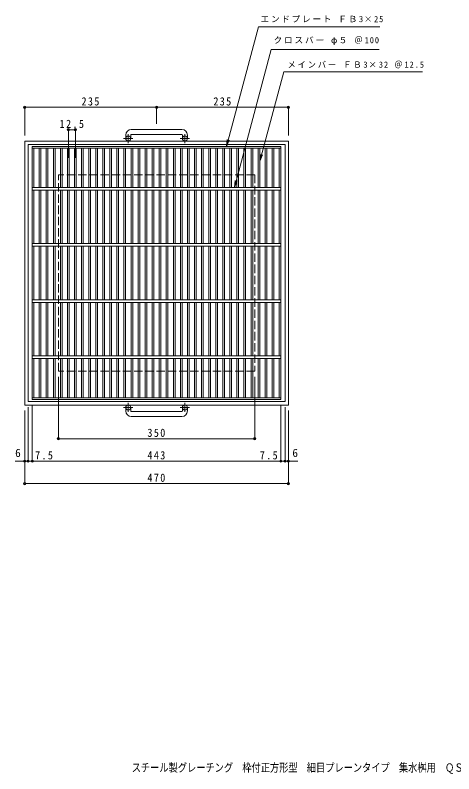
# Model space of a CAD drawing. Units: millimetres at full size, sheet at 1:5. Extents: x -678 to 885, y -685 to 666.
# Drawn here: x -678 to 103, y -685 to 666 of the extents above; entities that cross this region are included whole.
import ezdxf
from ezdxf.enums import TextEntityAlignment as Align

# ---------------------------------------------------------------- set-up
doc = ezdxf.new("R2010")
doc.units = ezdxf.units.MM
doc.header["$LTSCALE"] = 5
doc.header["$PDMODE"] = 32
doc.header["$PDSIZE"] = 4
doc.linetypes.add('CHAIN1', pattern=[8, 5, -1, 1, -1])
doc.linetypes.add('DASHED3', pattern=[4, 3, -1])
for name, color, linetype, lineweight in [('E-1', 2, 'Continuous', 9), ('E-2', 3, 'Continuous', 9), ('E-4', 7, 'Continuous', 9), ('E-5', 7, 'Continuous', 9)]:
    doc.layers.add(name, color=color, linetype=linetype, lineweight=lineweight)
doc.layers.add('F-5_F-5ﾚｲﾔ', color=2, linetype='Continuous')
doc.styles.add('ＭＳ ゴシック', font='')
doc.styles.get('ＭＳ ゴシック').set_extended_font_data('MS Gothic')

msp = doc.modelspace()

# ---------------------------------------------------------------- linework, layer by layer
at = {"layer": 'E-1'}
for p, q in [((-381.285, 462.296), (-471.285, 462.296)), ((-481.285, 452.296), (-481.285, 446.197)), ((-472.285, 452.296), (-472.285, 446.197)), ((-471.285, 453.296), (-381.285, 453.296)), ((-380.285, 452.296), (-380.285, 446.197)), ((-371.285, 452.296), (-371.285, 446.197)), ((-191.285, 441.696), (-661.285, 441.696)), ((-661.285, -28.303), (-661.285, 441.696)), ((-197.285, 435.696), (-655.284, 435.696)), ((-655.284, -22.303), (-655.284, 435.696)), ((-197.285, 435.696), (-197.285, -22.303)), ((-191.285, 441.696), (-191.285, -28.303)), ((-197.285, -22.303), (-655.284, -22.303)), ((-191.285, -28.303), (-661.285, -28.303)), ((-481.285, -38.904), (-481.285, -32.804)), ((-472.285, -38.904), (-472.285, -32.804)), ((-471.285, -39.904), (-381.285, -39.904)), ((-380.285, -38.904), (-380.285, -32.804)), ((-371.285, -38.904), (-371.285, -32.804)), ((-381.285, -48.904), (-471.285, -48.904))]:
    msp.add_line(p, q, dxfattribs=at)
at = {"layer": 'E-1', "linetype": 'CHAIN1'}
for p, q in [((-468.622, 446.197), (-485.029, 446.197)), ((-476.785, 438.089), (-476.785, 453.687)), ((-367.622, 446.197), (-384.029, 446.197)), ((-375.784, 438.089), (-375.784, 453.687)), ((-476.785, -24.697), (-476.785, -40.294)), ((-375.784, -24.697), (-375.784, -40.294)), ((-468.622, -32.804), (-485.029, -32.804)), ((-367.622, -32.804), (-384.029, -32.804))]:
    msp.add_line(p, q, dxfattribs=at)
at = {"layer": 'E-1', "linetype": 'DASHED3'}
for p, q in [((-251.285, 381.697), (-601.284, 381.697)), ((-601.284, 31.696), (-601.284, 381.697)), ((-251.285, 381.697), (-251.285, 31.696)), ((-251.285, 31.696), (-601.284, 31.696))]:
    msp.add_line(p, q, dxfattribs=at)
at = {"layer": 'E-1'}
for centre in [(-476.785, 446.197), (-375.785, 446.197), (-476.785, -32.804), (-375.785, -32.804)]:
    msp.add_circle(centre, 4.5, dxfattribs=at)
for centre, radius, start, end in [((-471.285, 452.296), 10, 90, 180), ((-381.285, 452.296), 10, 0, 90), ((-471.285, 452.296), 1, 90, 180), ((-381.285, 452.296), 1, 0, 90), ((-471.285, -38.904), 10, 180, 270), ((-471.285, -38.904), 1, 180, 270), ((-381.285, -38.904), 10, 270, 0), ((-381.285, -38.904), 1, 270, 0)]:
    msp.add_arc(centre, radius, start, end, dxfattribs=at)
at = {"layer": 'E-2'}
for p, q in [((-647.785, -18.304), (-647.785, 431.697)), ((-647.785, 431.697), (-204.785, 431.697)), ((-647.785, 428.697), (-204.785, 428.697)), ((-644.784, 428.696), (-644.784, 359.197)), ((-635.346, 359.197), (-635.346, 428.696)), ((-632.346, 359.197), (-632.346, 428.696)), ((-622.767, 359.197), (-622.767, 428.696)), ((-619.767, 359.197), (-619.767, 428.696)), ((-610.187, 359.197), (-610.187, 428.696)), ((-607.187, 359.197), (-607.187, 428.696)), ((-597.608, 359.197), (-597.608, 428.696)), ((-594.608, 359.197), (-594.608, 428.696)), ((-585.028, 359.197), (-585.028, 428.696)), ((-582.028, 359.197), (-582.028, 428.696)), ((-572.449, 359.197), (-572.449, 428.696)), ((-569.449, 359.197), (-569.449, 428.696)), ((-559.869, 359.197), (-559.869, 428.696)), ((-556.869, 359.197), (-556.869, 428.696)), ((-547.29, 359.197), (-547.29, 428.696)), ((-544.29, 359.197), (-544.29, 428.696)), ((-534.71, 359.197), (-534.71, 428.696)), ((-531.71, 359.197), (-531.71, 428.696)), ((-522.131, 359.197), (-522.131, 428.696)), ((-519.131, 359.197), (-519.131, 428.696)), ((-509.551, 359.197), (-509.551, 428.696)), ((-506.551, 359.197), (-506.551, 428.696)), ((-496.972, 359.197), (-496.972, 428.696)), ((-493.972, 359.197), (-493.972, 428.696)), ((-484.392, 359.197), (-484.392, 428.696)), ((-481.392, 359.197), (-481.392, 428.696)), ((-471.813, 359.197), (-471.813, 428.696)), ((-468.813, 359.197), (-468.813, 428.696)), ((-459.233, 359.197), (-459.233, 428.696)), ((-456.233, 359.197), (-456.233, 428.696)), ((-446.654, 359.197), (-446.654, 428.696)), ((-443.654, 359.197), (-443.654, 428.696)), ((-434.074, 359.197), (-434.074, 428.696)), ((-431.074, 359.197), (-431.074, 428.696)), ((-421.495, 359.197), (-421.495, 428.696)), ((-418.495, 359.197), (-418.495, 428.696)), ((-408.915, 359.197), (-408.915, 428.696)), ((-405.915, 359.197), (-405.915, 428.696)), ((-396.336, 359.197), (-396.336, 428.696)), ((-393.336, 359.197), (-393.336, 428.696)), ((-383.756, 359.197), (-383.756, 428.696)), ((-380.756, 359.197), (-380.756, 428.696)), ((-371.177, 359.197), (-371.177, 428.696)), ((-368.177, 359.197), (-368.177, 428.696)), ((-358.597, 359.197), (-358.597, 428.696)), ((-355.597, 359.197), (-355.597, 428.696)), ((-346.018, 359.197), (-346.018, 428.696)), ((-343.018, 359.197), (-343.018, 428.696)), ((-333.438, 359.197), (-333.438, 428.696)), ((-330.438, 359.197), (-330.438, 428.696)), ((-320.859, 359.197), (-320.859, 428.696)), ((-317.859, 359.197), (-317.859, 428.696)), ((-308.279, 359.197), (-308.279, 428.696)), ((-305.279, 359.197), (-305.279, 428.696)), ((-295.7, 359.197), (-295.7, 428.696)), ((-292.7, 359.197), (-292.7, 428.696)), ((-283.12, 359.197), (-283.12, 428.696)), ((-280.12, 359.197), (-280.12, 428.696)), ((-270.541, 359.197), (-270.541, 428.696)), ((-267.541, 359.197), (-267.541, 428.696)), ((-257.961, 359.197), (-257.961, 428.696)), ((-254.961, 359.197), (-254.961, 428.696)), ((-245.382, 359.197), (-245.382, 428.696)), ((-242.382, 359.197), (-242.382, 428.696)), ((-232.802, 359.197), (-232.802, 428.696)), ((-229.802, 359.197), (-229.802, 428.696)), ((-220.223, 359.197), (-220.223, 428.696)), ((-217.223, 359.197), (-217.223, 428.696)), ((-207.784, 359.197), (-207.784, 428.696)), ((-204.785, 431.697), (-204.785, -18.304)), ((-647.785, 359.197), (-204.785, 359.197)), ((-647.785, 354.197), (-204.785, 354.197)), ((-644.784, 354.197), (-644.784, 259.197)), ((-635.346, 259.197), (-635.346, 354.197)), ((-632.346, 259.197), (-632.346, 354.197)), ((-622.767, 259.197), (-622.767, 354.197)), ((-619.767, 259.197), (-619.767, 354.197)), ((-610.187, 259.197), (-610.187, 354.197)), ((-607.187, 259.197), (-607.187, 354.197)), ((-597.608, 259.197), (-597.608, 354.197)), ((-594.608, 259.197), (-594.608, 354.197)), ((-585.028, 259.197), (-585.028, 354.197)), ((-582.028, 259.197), (-582.028, 354.197)), ((-572.449, 259.197), (-572.449, 354.197)), ((-569.449, 259.197), (-569.449, 354.197)), ((-559.869, 259.197), (-559.869, 354.197)), ((-556.869, 259.197), (-556.869, 354.197)), ((-547.29, 259.197), (-547.29, 354.197)), ((-544.29, 259.197), (-544.29, 354.197)), ((-534.71, 259.197), (-534.71, 354.197)), ((-531.71, 259.197), (-531.71, 354.197)), ((-522.131, 259.197), (-522.131, 354.197)), ((-519.131, 259.197), (-519.131, 354.197)), ((-509.551, 259.197), (-509.551, 354.197)), ((-506.551, 259.197), (-506.551, 354.197)), ((-496.972, 259.197), (-496.972, 354.197)), ((-493.972, 259.197), (-493.972, 354.197)), ((-484.392, 259.197), (-484.392, 354.197)), ((-481.392, 259.197), (-481.392, 354.197)), ((-471.813, 259.197), (-471.813, 354.197)), ((-468.813, 259.197), (-468.813, 354.197)), ((-459.233, 259.197), (-459.233, 354.197)), ((-456.233, 259.197), (-456.233, 354.197)), ((-446.654, 259.197), (-446.654, 354.197)), ((-443.654, 259.197), (-443.654, 354.197)), ((-434.074, 259.197), (-434.074, 354.197)), ((-431.074, 259.197), (-431.074, 354.197)), ((-421.495, 259.197), (-421.495, 354.197)), ((-418.495, 259.197), (-418.495, 354.197)), ((-408.915, 259.197), (-408.915, 354.197)), ((-405.915, 259.197), (-405.915, 354.197)), ((-396.336, 259.197), (-396.336, 354.197)), ((-393.336, 259.197), (-393.336, 354.197)), ((-383.756, 259.197), (-383.756, 354.197)), ((-380.756, 259.197), (-380.756, 354.197)), ((-371.177, 259.197), (-371.177, 354.197)), ((-368.177, 259.197), (-368.177, 354.197)), ((-358.597, 259.197), (-358.597, 354.197)), ((-355.597, 259.197), (-355.597, 354.197)), ((-346.018, 259.197), (-346.018, 354.197)), ((-343.018, 259.197), (-343.018, 354.197)), ((-333.438, 259.197), (-333.438, 354.197)), ((-330.438, 259.197), (-330.438, 354.197)), ((-320.859, 259.197), (-320.859, 354.197)), ((-317.859, 259.197), (-317.859, 354.197)), ((-308.279, 259.197), (-308.279, 354.197)), ((-305.279, 259.197), (-305.279, 354.197)), ((-295.7, 259.197), (-295.7, 354.197)), ((-292.7, 259.197), (-292.7, 354.197)), ((-283.12, 259.197), (-283.12, 354.197)), ((-280.12, 259.197), (-280.12, 354.197)), ((-270.541, 259.197), (-270.541, 354.197)), ((-267.541, 259.197), (-267.541, 354.197)), ((-257.961, 259.197), (-257.961, 354.197)), ((-254.961, 259.197), (-254.961, 354.197)), ((-245.382, 259.197), (-245.382, 354.197)), ((-242.382, 259.197), (-242.382, 354.197)), ((-232.802, 259.197), (-232.802, 354.197)), ((-229.802, 259.197), (-229.802, 354.197)), ((-220.223, 259.197), (-220.223, 354.197)), ((-217.223, 259.197), (-217.223, 354.197)), ((-207.784, 259.197), (-207.784, 354.197)), ((-647.785, 259.196), (-204.785, 259.196)), ((-647.785, 254.197), (-204.785, 254.197)), ((-644.784, 254.197), (-644.784, 159.197)), ((-635.346, 159.197), (-635.346, 254.197)), ((-632.346, 159.197), (-632.346, 254.197)), ((-622.767, 159.197), (-622.767, 254.197)), ((-619.767, 159.197), (-619.767, 254.197)), ((-610.187, 159.197), (-610.187, 254.197)), ((-607.187, 159.197), (-607.187, 254.197)), ((-597.608, 159.197), (-597.608, 254.197)), ((-594.608, 159.197), (-594.608, 254.197)), ((-585.028, 159.197), (-585.028, 254.197)), ((-582.028, 159.197), (-582.028, 254.197)), ((-572.449, 159.197), (-572.449, 254.197)), ((-569.449, 159.197), (-569.449, 254.197)), ((-559.869, 159.197), (-559.869, 254.197)), ((-556.869, 159.197), (-556.869, 254.197)), ((-547.29, 159.197), (-547.29, 254.197)), ((-544.29, 159.197), (-544.29, 254.197)), ((-534.71, 159.197), (-534.71, 254.197)), ((-531.71, 159.197), (-531.71, 254.197)), ((-522.131, 159.197), (-522.131, 254.197)), ((-519.131, 159.197), (-519.131, 254.197)), ((-509.551, 159.197), (-509.551, 254.197)), ((-506.551, 159.197), (-506.551, 254.197)), ((-496.972, 159.197), (-496.972, 254.197)), ((-493.972, 159.197), (-493.972, 254.197)), ((-484.392, 159.197), (-484.392, 254.197)), ((-481.392, 159.197), (-481.392, 254.197)), ((-471.813, 159.197), (-471.813, 254.197)), ((-468.813, 159.197), (-468.813, 254.197)), ((-459.233, 159.197), (-459.233, 254.197)), ((-456.233, 159.197), (-456.233, 254.197)), ((-446.654, 159.197), (-446.654, 254.197)), ((-443.654, 159.197), (-443.654, 254.197)), ((-434.074, 159.197), (-434.074, 254.197)), ((-431.074, 159.197), (-431.074, 254.197)), ((-421.495, 159.197), (-421.495, 254.197)), ((-418.495, 159.197), (-418.495, 254.197)), ((-408.915, 159.197), (-408.915, 254.197)), ((-405.915, 159.197), (-405.915, 254.197)), ((-396.336, 159.197), (-396.336, 254.197)), ((-393.336, 159.197), (-393.336, 254.197)), ((-383.756, 159.197), (-383.756, 254.197)), ((-380.756, 159.197), (-380.756, 254.197)), ((-371.177, 159.197), (-371.177, 254.197)), ((-368.177, 159.197), (-368.177, 254.197)), ((-358.597, 159.197), (-358.597, 254.197)), ((-355.597, 159.197), (-355.597, 254.197)), ((-346.018, 159.197), (-346.018, 254.197)), ((-343.018, 159.197), (-343.018, 254.197)), ((-333.438, 159.197), (-333.438, 254.197)), ((-330.438, 159.197), (-330.438, 254.197)), ((-320.859, 159.197), (-320.859, 254.197)), ((-317.859, 159.197), (-317.859, 254.197)), ((-308.279, 159.197), (-308.279, 254.197)), ((-305.279, 159.197), (-305.279, 254.197)), ((-295.7, 159.197), (-295.7, 254.197)), ((-292.7, 159.197), (-292.7, 254.197)), ((-283.12, 159.197), (-283.12, 254.197)), ((-280.12, 159.197), (-280.12, 254.197)), ((-270.541, 159.197), (-270.541, 254.197)), ((-267.541, 159.197), (-267.541, 254.197)), ((-257.961, 159.197), (-257.961, 254.197)), ((-254.961, 159.197), (-254.961, 254.197)), ((-245.382, 159.197), (-245.382, 254.197)), ((-242.382, 159.197), (-242.382, 254.197)), ((-232.802, 159.197), (-232.802, 254.197)), ((-229.802, 159.197), (-229.802, 254.197)), ((-220.223, 159.197), (-220.223, 254.197)), ((-217.223, 159.197), (-217.223, 254.197)), ((-207.784, 159.197), (-207.784, 254.197)), ((-647.785, 159.197), (-204.785, 159.197)), ((-647.785, 154.197), (-204.785, 154.197)), ((-644.784, 59.197), (-644.784, 154.197)), ((-635.346, 154.197), (-635.346, 59.197)), ((-632.346, 154.197), (-632.346, 59.197)), ((-622.767, 154.197), (-622.767, 59.197)), ((-619.767, 154.197), (-619.767, 59.197)), ((-610.187, 154.197), (-610.187, 59.197)), ((-607.187, 154.197), (-607.187, 59.197)), ((-597.608, 154.197), (-597.608, 59.197)), ((-594.608, 154.197), (-594.608, 59.197)), ((-585.028, 154.197), (-585.028, 59.197)), ((-582.028, 154.197), (-582.028, 59.197)), ((-572.449, 154.197), (-572.449, 59.197)), ((-569.449, 154.197), (-569.449, 59.197)), ((-559.869, 154.197), (-559.869, 59.197)), ((-556.869, 154.197), (-556.869, 59.197)), ((-547.29, 154.197), (-547.29, 59.197)), ((-544.29, 154.197), (-544.29, 59.197)), ((-534.71, 154.197), (-534.71, 59.197)), ((-531.71, 154.197), (-531.71, 59.197)), ((-522.131, 154.197), (-522.131, 59.197)), ((-519.131, 154.197), (-519.131, 59.197)), ((-509.551, 154.197), (-509.551, 59.197)), ((-506.551, 154.197), (-506.551, 59.197)), ((-496.972, 154.197), (-496.972, 59.197)), ((-493.972, 154.197), (-493.972, 59.197)), ((-484.392, 154.197), (-484.392, 59.197)), ((-481.392, 154.197), (-481.392, 59.197)), ((-471.813, 154.197), (-471.813, 59.197)), ((-468.813, 154.197), (-468.813, 59.197)), ((-459.233, 154.197), (-459.233, 59.197)), ((-456.233, 154.197), (-456.233, 59.197)), ((-446.654, 154.197), (-446.654, 59.197)), ((-443.654, 154.197), (-443.654, 59.197)), ((-434.074, 154.197), (-434.074, 59.197)), ((-431.074, 154.197), (-431.074, 59.197)), ((-421.495, 154.197), (-421.495, 59.197)), ((-418.495, 154.197), (-418.495, 59.197)), ((-408.915, 154.197), (-408.915, 59.197)), ((-405.915, 154.197), (-405.915, 59.197)), ((-396.336, 154.197), (-396.336, 59.197)), ((-393.336, 154.197), (-393.336, 59.197)), ((-383.756, 154.197), (-383.756, 59.197)), ((-380.756, 154.197), (-380.756, 59.197)), ((-371.177, 154.197), (-371.177, 59.197)), ((-368.177, 154.197), (-368.177, 59.197)), ((-358.597, 154.197), (-358.597, 59.197)), ((-355.597, 154.197), (-355.597, 59.197)), ((-346.018, 154.197), (-346.018, 59.197)), ((-343.018, 154.197), (-343.018, 59.197)), ((-333.438, 154.197), (-333.438, 59.197)), ((-330.438, 154.197), (-330.438, 59.197)), ((-320.859, 154.197), (-320.859, 59.197)), ((-317.859, 154.197), (-317.859, 59.197)), ((-308.279, 154.197), (-308.279, 59.197)), ((-305.279, 154.197), (-305.279, 59.197)), ((-295.7, 154.197), (-295.7, 59.197)), ((-292.7, 154.197), (-292.7, 59.197)), ((-283.12, 154.197), (-283.12, 59.197)), ((-280.12, 154.197), (-280.12, 59.197)), ((-270.541, 154.197), (-270.541, 59.197)), ((-267.541, 154.197), (-267.541, 59.197)), ((-257.961, 154.197), (-257.961, 59.197)), ((-254.961, 154.197), (-254.961, 59.197)), ((-245.382, 154.197), (-245.382, 59.197)), ((-242.382, 154.197), (-242.382, 59.197)), ((-232.802, 154.197), (-232.802, 59.197)), ((-229.802, 154.197), (-229.802, 59.197)), ((-220.223, 154.197), (-220.223, 59.197)), ((-217.223, 154.197), (-217.223, 59.197)), ((-207.784, 154.197), (-207.784, 59.197)), ((-647.785, 59.197), (-204.785, 59.197)), ((-647.785, 54.197), (-204.785, 54.197)), ((-644.784, -15.303), (-644.784, 54.197)), ((-635.346, 54.197), (-635.346, -15.303)), ((-632.346, 54.197), (-632.346, -15.303)), ((-622.767, 54.197), (-622.767, -15.303)), ((-619.767, 54.197), (-619.767, -15.303)), ((-610.187, 54.197), (-610.187, -15.303)), ((-607.187, 54.197), (-607.187, -15.303)), ((-597.608, 54.197), (-597.608, -15.303)), ((-594.608, 54.197), (-594.608, -15.303)), ((-585.028, 54.197), (-585.028, -15.303)), ((-582.028, 54.197), (-582.028, -15.303)), ((-572.449, 54.197), (-572.449, -15.303)), ((-569.449, 54.197), (-569.449, -15.303)), ((-559.869, 54.197), (-559.869, -15.303)), ((-556.869, 54.197), (-556.869, -15.303)), ((-547.29, 54.197), (-547.29, -15.303)), ((-544.29, 54.197), (-544.29, -15.303)), ((-534.71, 54.197), (-534.71, -15.303)), ((-531.71, 54.197), (-531.71, -15.303)), ((-522.131, 54.197), (-522.131, -15.303)), ((-519.131, 54.197), (-519.131, -15.303)), ((-509.551, 54.197), (-509.551, -15.303)), ((-506.551, 54.197), (-506.551, -15.303)), ((-496.972, 54.197), (-496.972, -15.303)), ((-493.972, 54.197), (-493.972, -15.303)), ((-484.392, 54.197), (-484.392, -15.303)), ((-481.392, 54.197), (-481.392, -15.303)), ((-471.813, 54.197), (-471.813, -15.303)), ((-468.813, 54.197), (-468.813, -15.303)), ((-459.233, 54.197), (-459.233, -15.303)), ((-456.233, 54.197), (-456.233, -15.303)), ((-446.654, 54.197), (-446.654, -15.303)), ((-443.654, 54.197), (-443.654, -15.303)), ((-434.074, 54.197), (-434.074, -15.303)), ((-431.074, 54.197), (-431.074, -15.303)), ((-421.495, 54.197), (-421.495, -15.303)), ((-418.495, 54.197), (-418.495, -15.303)), ((-408.915, 54.197), (-408.915, -15.303)), ((-405.915, 54.197), (-405.915, -15.303)), ((-396.336, 54.197), (-396.336, -15.303)), ((-393.336, 54.197), (-393.336, -15.303)), ((-383.756, 54.197), (-383.756, -15.303)), ((-380.756, 54.197), (-380.756, -15.303)), ((-371.177, 54.197), (-371.177, -15.303)), ((-368.177, 54.197), (-368.177, -15.303)), ((-358.597, 54.197), (-358.597, -15.303)), ((-355.597, 54.197), (-355.597, -15.303)), ((-346.018, 54.197), (-346.018, -15.303)), ((-343.018, 54.197), (-343.018, -15.303)), ((-333.438, 54.197), (-333.438, -15.303)), ((-330.438, 54.197), (-330.438, -15.303)), ((-320.859, 54.197), (-320.859, -15.303)), ((-317.859, 54.197), (-317.859, -15.303)), ((-308.279, 54.197), (-308.279, -15.303)), ((-305.279, 54.197), (-305.279, -15.303)), ((-295.7, 54.197), (-295.7, -15.303)), ((-292.7, 54.197), (-292.7, -15.303)), ((-283.12, 54.197), (-283.12, -15.303)), ((-280.12, 54.197), (-280.12, -15.303)), ((-270.541, 54.197), (-270.541, -15.303)), ((-267.541, 54.197), (-267.541, -15.303)), ((-257.961, 54.197), (-257.961, -15.303)), ((-254.961, 54.197), (-254.961, -15.303)), ((-245.382, 54.197), (-245.382, -15.303)), ((-242.382, 54.197), (-242.382, -15.303)), ((-232.802, 54.197), (-232.802, -15.303)), ((-229.802, 54.197), (-229.802, -15.303)), ((-220.223, 54.197), (-220.223, -15.303)), ((-217.223, 54.197), (-217.223, -15.303)), ((-207.784, 54.197), (-207.784, -15.303)), ((-204.785, -15.303), (-647.785, -15.303)), ((-204.785, -18.304), (-647.785, -18.304))]:
    msp.add_line(p, q, dxfattribs=at)
at = {"layer": 'E-4'}
for p, q in [((-661.285, 503.196), (-661.285, 451.696)), ((-661.285, 501.696), (-426.285, 501.696)), ((-426.285, 503.196), (-426.285, 472.296)), ((-426.285, 501.696), (-191.285, 501.696)), ((-191.285, 503.196), (-191.285, 451.696)), ((-583.489, 463.196), (-583.489, 411.696)), ((-583.489, 461.696), (-570.989, 461.696)), ((-570.989, 463.196), (-570.989, 411.696)), ((-601.284, -89.803), (-601.284, 21.696)), ((-251.285, -89.803), (-251.285, 21.696)), ((-661.285, -169.803), (-661.285, -38.303)), ((-655.284, -129.803), (-655.284, -32.303)), ((-647.785, -129.803), (-647.785, -28.304)), ((-204.785, -129.803), (-204.785, -28.304)), ((-197.285, -129.803), (-197.285, -32.303)), ((-191.285, -169.803), (-191.285, -38.303)), ((-251.285, -88.303), (-601.284, -88.303)), ((-661.285, -128.303), (-678.285, -128.303)), ((-661.285, -128.303), (-655.284, -128.303)), ((-655.284, -128.303), (-647.785, -128.303)), ((-647.785, -128.303), (-204.785, -128.303)), ((-204.785, -128.303), (-197.285, -128.303)), ((-197.285, -128.303), (-191.285, -128.303)), ((-191.285, -128.303), (-174.285, -128.303)), ((-661.285, -168.303), (-191.285, -168.303))]:
    msp.add_line(p, q, dxfattribs=at)
for p in [(-661.285, 501.696), (-426.285, 501.696), (-191.285, 501.696), (-583.489, 461.696), (-570.989, 461.696), (-601.284, -88.303), (-251.285, -88.303), (-661.285, -128.303), (-655.284, -128.303), (-647.785, -128.303), (-204.785, -128.303), (-197.285, -128.303), (-191.285, -128.303), (-661.285, -168.303), (-191.285, -168.303)]:
    msp.add_point(p, dxfattribs=at)
at = {"layer": 'E-5'}
for p, q in [((-244.749, 644.797), (-28.142, 644.797)), ((-221.823, 604.797), (-29.891, 604.797)), ((-199.704, 564.797), (47.658, 564.797)), ((-301.849, 431.697), (-297.065, 443.245)), ((-242.382, 405.52), (-237.598, 417.068)), ((-287.632, 359.197), (-282.848, 370.745))]:
    msp.add_line(p, q, dxfattribs=at)
for points in [[(-244.749, 644.797), (-301.849, 431.697), (-300.217, 444.09)], [(-221.823, 604.797), (-287.632, 359.197), (-286, 371.59)], [(-199.704, 564.797), (-242.382, 405.52), (-240.75, 417.913)]]:
    msp.add_lwpolyline(points, dxfattribs=at)

# ---------------------------------------------------------------- texts
at = {"layer": 'E-4', "color": 2, "style": 'ＭＳ ゴシック'}
for p in [(-678.285, -125.303), (-184.285, -125.303)]:
    msp.add_text('6', height=14.66, dxfattribs=at).set_placement(p, align=Align.BOTTOM_LEFT)
at = {"layer": 'E-4', "color": 2, "char_height": 14.66, "attachment_point": 7, "style": 'ＭＳ ゴシック'}
for s, insert in [('\\T1.27;\\W0.9;235', (-560.035, 504.696)), ('\\T1.27;\\W0.9;235', (-325.035, 504.696)), ('\\T1.28;\\W0.9;12.5', (-599.114, 464.696)), ('\\T1.27;\\W0.9;350', (-442.535, -85.303)), ('\\T1.27;\\W0.9;7.5', (-642.785, -125.303)), ('\\T1.27;\\W0.9;443', (-442.535, -125.303)), ('\\T1.27;\\W0.9;7.5', (-242.285, -125.303)), ('\\T1.27;\\W0.9;470', (-442.535, -165.303))]:
    msp.add_mtext(s, dxfattribs=dict(at, insert=insert))
at = {"layer": 'E-5', "char_height": 11, "attachment_point": 7, "style": 'ＭＳ ゴシック'}
for s, insert in [('\\T1.2;エンドプレート\\~ＦＢ3×25', (-240.934, 652.606)), ('\\T1.21;クロスバー\\~φ５\\~＠100', (-217.724, 612.758)), ('\\T1.23;\\W0.95;メインバー\\~ＦＢ3×32\\~＠12.5', (-192.893, 571.124))]:
    msp.add_mtext(s, dxfattribs=dict(at, insert=insert))
at = {"layer": 'F-5_F-5ﾚｲﾔ', "style": 'ＭＳ ゴシック', "width": 0.8}
msp.add_text('スチール製グレーチング\u3000枠付正方形型\u3000細目プレーンタイプ\u3000集水桝用\u3000ＱＳＣ\u3000３３３２Ａ', height=14.66, dxfattribs=at).set_placement((-470.5, -685.652), align=Align.BOTTOM_LEFT)

doc.saveas('drawing.dxf')
